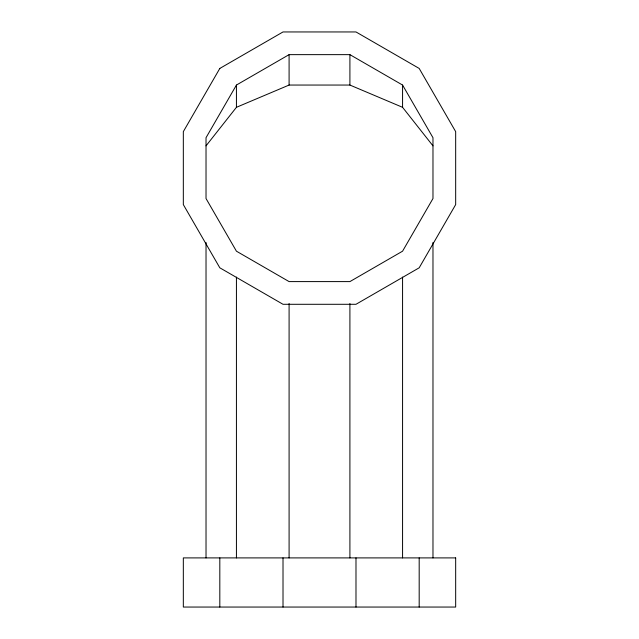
<?xml version="1.0" encoding="UTF-8"?>
<svg xmlns="http://www.w3.org/2000/svg" width="639" height="639" viewBox="0 0 639 639"><rect width="100%" height="100%" fill="white"/><g stroke="black" fill="none" stroke-linecap="round" stroke-linejoin="round"><path stroke-width="0.96" d="M236.43 85.051L206.022 137.712L206.022 198.529L236.43 251.191L289.092 281.599L349.908 281.599L402.57 251.191L432.978 198.529L432.978 137.712L402.57 85.051L349.908 54.642L289.092 54.642L236.43 85.051L236.43 107.312L206.022 145.86M236.43 107.312L289.092 85.051L349.908 85.051L402.57 107.312L432.978 145.86M432.978 242.453L432.978 557.903M419.184 557.903L419.184 607.05M402.57 85.051L402.57 107.312M402.57 277.078L402.57 557.903M355.987 557.903L355.987 607.05M349.908 54.642L349.908 85.051M349.908 303.541L349.908 557.903M289.092 54.642L289.092 85.051M289.092 303.541L289.092 557.903M283.013 557.903L283.013 607.05M236.43 277.078L236.43 557.903M219.816 557.903L219.816 607.05M206.022 242.453L206.022 557.903M219.816 68.437L183.329 131.634L183.329 204.608L219.816 267.805L283.013 304.292L355.987 304.292L419.184 267.805L455.671 204.608L455.671 131.634L419.184 68.437L355.987 31.95L283.013 31.95L219.816 68.437M455.671 557.903L183.329 557.903L183.329 607.05L455.671 607.05L455.671 557.903"/></g></svg>
